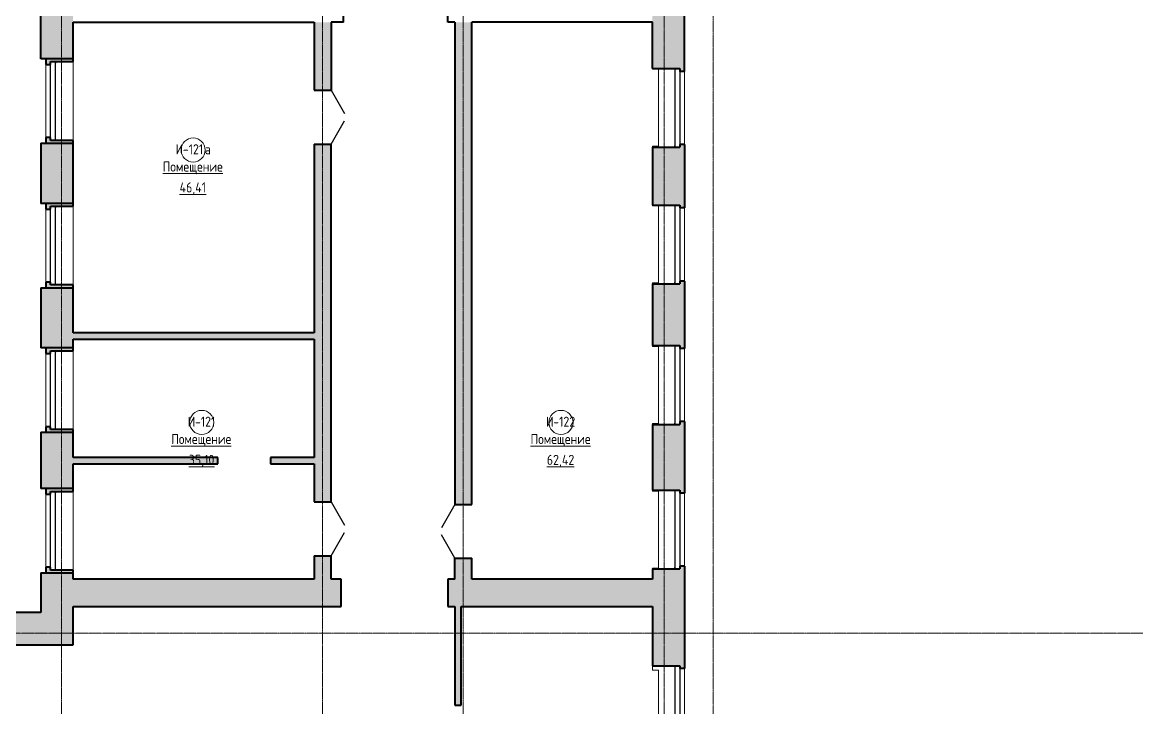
# Model space of a CAD drawing. Header units: millimetres. Extents: x -13853 to 411335, y -23261 to 161252.
# Drawn here: x 257044 to 284781, y 44028 to 61095 of the extents above; entities that cross this region are included whole.
import ezdxf

# ---------------------------------------------------------------- set-up
doc = ezdxf.new("R2010")
doc.units = ezdxf.units.MM
doc.linetypes.add('ADSK_Линия сетки', pattern=[21, 12, -3, 3, -3])
for name, color, linetype, lineweight in [('Двери', 7, 'Continuous', 18), ('Каркас_Импост', 7, 'Continuous', 30), ('Марки помещений', 7, 'Continuous', 18), ('Окна', 7, 'Continuous', 18), ('Оси', 7, 'Continuous', 9), ('Панель', 7, 'Continuous', 30), ('Стены', 7, 'Continuous', 18), ('Стены разрез', 7, 'Continuous', 40)]:
    doc.layers.add(name, color=color, linetype=linetype, lineweight=lineweight)
doc.styles.add('GOST Common_1', font='GOST Common.ttf', dxfattribs={"width": 0.9, "height": 250})

# ---------------------------------------------------------------- blocks, each defined once
blk = doc.blocks.new('AC_Дверь_Двупольная_ДеревяннаяВнутренняя_филенчатая - 1300х2250 _без верхней филенки_-1356800-001_Весь этаж')
at = {"layer": 'Панель'}
for p, q in [((-670, -210), (-90, -545)), ((670, -210), (90, -545))]:
    blk.add_line(p, q, dxfattribs=at)
blk = doc.blocks.new('AC_Дверь_Двупольная_ДеревяннаяВнутренняя_филенчатая - 1300х3000 _с верхней филенкой_-1358584-001_Весь этаж')
at = {"layer": 'Панель'}
for p, q in [((-670, -210), (-90, -545)), ((670, -210), (90, -545))]:
    blk.add_line(p, q, dxfattribs=at)
blk = doc.blocks.new('ИРНИТУ-Окно-ГОСТ23166-99_4_2_Створки - 1920 x 2350-768312-001_Весь этаж')
at = {"layer": 'Каркас_Импост'}
for p, q in [((-1018.1, 220), (941.9, 220)), ((-1018.1, 220), (-1018.1, 100)), ((-1018.1, 220), (-983.1, 220)), ((-1018.1, 100), (941.9, 100)), ((-1018.1, 100), (-983.1, 100)), ((941.9, 220), (906.9, 220)), ((941.9, 100), (906.9, 100)), ((941.9, 220), (941.9, 100))]:
    blk.add_line(p, q, dxfattribs=at)
blk = doc.blocks.new('ИРНИТУ-Окно-ГОСТ23166-99_4_2_Створки - 1920 x 2350-580180-001_Весь этаж')
at = {"layer": 'Каркас_Импост'}
for p, q in [((-1018.1, 280), (941.9, 280)), ((-1018.1, 280), (-1018.1, 160)), ((-1018.1, 280), (-983.1, 280)), ((941.9, 280), (906.9, 280)), ((941.9, 280), (941.9, 160)), ((-1018.1, 160), (941.9, 160)), ((-1018.1, 160), (-983.1, 160)), ((941.9, 160), (906.9, 160))]:
    blk.add_line(p, q, dxfattribs=at)
blk = doc.blocks.new('ИРНИТУ-Окно-ГОСТ23166-99_4_2_Створки - 1920 x 2350-678665-001_Весь этаж')
at = {"layer": 'Каркас_Импост'}
for p, q in [((-1008.1, 280), (931.9, 280)), ((-1008.1, 280), (-1008.1, 160)), ((-1008.1, 280), (-973.1, 280)), ((931.9, 280), (916.9, 280)), ((931.9, 280), (931.9, 160)), ((-1008.1, 160), (931.9, 160)), ((-1008.1, 160), (-973.1, 160)), ((931.9, 160), (896.9, 160))]:
    blk.add_line(p, q, dxfattribs=at)
blk = doc.blocks.new('ADSK_Марка_Помещение - Номер Имя Площадь Площадь проемов-115235-001_Весь этаж')
at = {"layer": 'Марки помещений'}
blk.add_circle((0, 0), 3, dxfattribs=at)

msp = doc.modelspace()

# ---------------------------------------------------------------- hatches: boundary and pattern name
at = {"layer": 'Стены'}
h = msp.add_hatch(color=256, dxfattribs=at)
h.paths.add_polyline_path([(257509, 46395), (258309, 46395), (258309, 47385), (257509, 47385)], flags=0)
h.paths.add_polyline_path([(258309, 49485), (258309, 50885), (257509, 50885), (257509, 49485)], flags=0)
h.paths.add_polyline_path([(257509, 52985), (258309, 52985), (258309, 54485), (257509, 54485), (257509, 54328)], flags=0)
h.paths.add_polyline_path([(258309, 56585), (258309, 58085), (257509, 58085), (257509, 56585)], flags=0)
h.paths.add_polyline_path([(258309, 60185), (258309, 62605), (257509, 62605), (257509, 60185)], flags=0)
h.paths.add_polyline_path([(258309, 123475), (258309, 123713), (257509, 123713), (257509, 123475)], flags=0)
h = msp.add_hatch(color=256, dxfattribs=at)
h.paths.add_polyline_path([(272729, 20295), (273529, 20295), (273529, 22171), (273409, 22171), (273409, 22101), (272729, 22101)], flags=0)
h.paths.add_polyline_path([(273529, 23991), (273529, 26271), (273409, 26271), (273409, 26201), (272729, 26201), (272729, 24061), (273409, 24061), (273409, 23991)], flags=0)
h.paths.add_polyline_path([(273529, 28091), (273529, 29671), (273409, 29671), (273409, 29601), (272729, 29601), (272729, 28161), (273409, 28161), (273409, 28091)], flags=0)
h.paths.add_polyline_path([(273409, 31491), (273529, 31491), (273529, 33153), (273409, 33153), (273409, 33083), (272729, 33083), (272729, 31561), (273409, 31561)], flags=0)
h.paths.add_polyline_path([(273529, 34973), (273529, 36753), (273409, 36753), (273409, 36683), (272729, 36683), (272729, 35043), (273409, 35043), (273409, 34973)], flags=0)
h.paths.add_polyline_path([(273409, 38573), (273529, 38573), (273529, 41263), (273409, 41263), (273409, 41193), (272729, 41193), (272729, 38643), (273409, 38643)], flags=0)
h.paths.add_polyline_path([(273529, 45003), (273529, 47553), (273409, 47553), (273409, 47483), (272729, 47483), (272729, 45073), (273409, 45073), (273409, 45003)], flags=0)
h.paths.add_polyline_path([(273409, 49373), (273529, 49373), (273529, 51153), (273409, 51153), (273409, 51083), (272729, 51083), (272729, 49443), (273409, 49443)], flags=0)
h.paths.add_polyline_path([(273529, 52973), (273529, 54653), (273409, 54653), (273409, 54583), (272729, 54583), (272729, 53043), (273409, 53043), (273409, 52973)], flags=0)
h.paths.add_polyline_path([(273529, 56473), (273529, 58053), (273409, 58053), (273409, 57983), (272729, 57983), (272729, 56543), (273409, 56543), (273409, 56473)], flags=0)
h.paths.add_polyline_path([(273409, 59873), (273529, 59873), (273529, 62605), (272729, 62605), (272729, 59943), (273409, 59943)], flags=0)
h = msp.add_hatch(color=256, dxfattribs=at)
h.paths.add_polyline_path([(264729, 47225), (264729, 47811), (264309, 47811), (264309, 47225)], flags=0)
h.paths.add_polyline_path([(264729, 49151), (264729, 58064), (264309, 58064), (264309, 49151)], flags=0)
h.paths.add_polyline_path([(264309, 59404), (264729, 59404), (264729, 61095), (264309, 61095), (264309, 60545)], flags=0)
h = msp.add_hatch(color=256, dxfattribs=at)
h.paths.add_polyline_path([(268229, 47225), (268229, 47751), (267809, 47751), (267809, 47225)], flags=0)
h.paths.add_polyline_path([(268229, 49091), (268229, 61095), (267809, 61095), (267809, 49091)], flags=0)
h = msp.add_hatch(color=256, dxfattribs=at)
h.paths.add_polyline_path([(258309, 58085), (258309, 58155), (257749, 58155), (257749, 58225), (257629, 58225), (257629, 58085)], flags=0)
h.paths.add_polyline_path([(257629, 60045), (257749, 60045), (257749, 60115), (258309, 60115), (258309, 60185), (257629, 60185)], flags=0)
h = msp.add_hatch(color=256, dxfattribs=at)
h.paths.add_polyline_path([(258309, 54485), (258309, 54555), (257749, 54555), (257749, 54625), (257629, 54625), (257629, 54485)], flags=0)
h.paths.add_polyline_path([(257749, 56445), (257749, 56515), (258309, 56515), (258309, 56585), (257629, 56585), (257629, 56445)], flags=0)
for points in [[(258309, 53201), (264309, 53201), (264309, 53361), (258309, 53361)], [(258309, 50101), (261909, 50101), (261909, 50261), (258309, 50261)], [(264151, 50101), (264309, 50101), (264309, 50261), (263219, 50261), (263219, 50101)], [(258309, 46545), (264982, 46545), (264982, 47225), (258309, 47225)], [(267969, 46545), (272729, 46545), (272729, 47225), (267633, 47225), (267633, 46545), (267809, 46545)]]:
    msp.add_hatch(color=256, dxfattribs=at).paths.add_polyline_path(points, flags=0)
h = msp.add_hatch(color=256, dxfattribs=at)
h.paths.add_polyline_path([(257629, 50885), (258309, 50885), (258309, 50955), (257749, 50955), (257749, 51025), (257629, 51025)], flags=0)
h.paths.add_polyline_path([(257629, 52845), (257749, 52845), (257749, 52915), (258309, 52915), (258309, 52985), (257629, 52985)], flags=0)
h = msp.add_hatch(color=256, dxfattribs=at)
h.paths.add_polyline_path([(258309, 47385), (258309, 47455), (257749, 47455), (257749, 47525), (257629, 47525), (257629, 47385)], flags=0)
h.paths.add_polyline_path([(257629, 49345), (257749, 49345), (257749, 49415), (258309, 49415), (258309, 49485), (257629, 49485)], flags=0)
h = msp.add_hatch(color=256, dxfattribs=at)
h.paths.add_polyline_path([(219805, 45595), (221439, 45595), (221439, 46395), (219805, 46395)], flags=0)
h.paths.add_polyline_path([(223599, 45595), (225399, 45595), (225399, 46395), (223599, 46395)], flags=0)
h.paths.add_polyline_path([(227499, 45595), (229199, 45595), (229199, 46395), (227499, 46395)], flags=0)
h.paths.add_polyline_path([(247701, 45595), (249201, 45595), (249201, 46395), (247701, 46395)], flags=0)
h.paths.add_polyline_path([(251301, 45595), (253099, 45595), (253099, 46395), (251301, 46395)], flags=0)
h.paths.add_polyline_path([(231299, 45595), (233001, 45595), (233001, 46395), (231299, 46395)], flags=0)
h.paths.add_polyline_path([(236487, 45595), (236487, 46155), (236501, 46155), (236501, 46395), (235001, 46395), (235001, 45595)], flags=0)
h.paths.add_polyline_path([(244185, 45595), (245601, 45595), (245601, 46395), (244185, 46395)], flags=0)
h.paths.add_polyline_path([(240647, 45595), (242126, 45595), (242126, 46395), (240626, 46395), (240626, 46155), (240647, 46155)], flags=0)
h.paths.add_polyline_path([(255199, 45595), (258309, 45595), (258309, 46395), (255199, 46395)], flags=0)
h = msp.add_hatch(color=256, dxfattribs=at)
h.paths.add_polyline_path([(267969, 39925), (267969, 43151), (267809, 43151), (267809, 39925)], flags=0)
h.paths.add_polyline_path([(267969, 44091), (267969, 46545), (267809, 46545), (267809, 44091)], flags=0)

# ---------------------------------------------------------------- linework, layer by layer
at = {"layer": 'Оси', "linetype": 'ADSK_Линия сетки'}
for p, q in [((258019, 160434), (258019, -22443)), ((264519, 160434), (264519, -22443)), ((268019, 160434), (268019, -22443)), ((273019, 160434), (273019, -22443)), ((274239, 138255), (274239, -22443)), ((410517, 45885), (-13035, 45885))]:
    msp.add_line(p, q, dxfattribs=at)
at = {"layer": 'Стены'}
for p, q in [((257629, 58225), (257629, 60045)), ((258309, 60115), (258309, 58155)), ((272729, 59928), (272729, 59943)), ((272729, 59928), (272879, 59928)), ((272879, 59928), (272879, 58008)), ((273529, 59873), (273529, 58053)), ((272729, 57983), (272729, 58008)), ((272879, 58008), (272729, 58008)), ((257629, 54625), (257629, 56445)), ((258309, 56515), (258309, 54555)), ((272729, 56528), (272729, 56543)), ((272729, 56528), (272879, 56528)), ((272879, 56528), (272879, 54608)), ((273529, 56473), (273529, 54653)), ((272729, 54583), (272729, 54608)), ((272879, 54608), (272729, 54608)), ((272729, 53023), (272729, 53043)), ((272729, 53023), (272879, 53023)), ((272879, 53023), (272879, 51103)), ((257629, 51025), (257629, 52845)), ((258309, 52915), (258309, 50955)), ((273529, 52973), (273529, 51153)), ((272729, 51083), (272729, 51103)), ((272879, 51103), (272729, 51103)), ((258309, 49415), (258309, 47455)), ((272729, 49423), (272729, 49443)), ((272729, 49423), (272879, 49423)), ((272879, 49423), (272879, 47503)), ((257629, 47525), (257629, 49345)), ((273529, 49373), (273529, 47553)), ((272729, 47483), (272729, 47503)), ((272879, 47503), (272729, 47503)), ((272729, 44963), (272729, 45073)), ((272729, 44963), (272879, 44963)), ((272879, 44963), (272879, 41363)), ((273529, 45003), (273529, 41263))]:
    msp.add_line(p, q, dxfattribs=at)
at = {"layer": 'Стены разрез'}
for p, q in [((257509, 60185), (257509, 64705)), ((265035, 61095), (265035, 62895)), ((267633, 61095), (267633, 62895)), ((273529, 59873), (273529, 62605)), ((258309, 61095), (264309, 61095)), ((258309, 60115), (258309, 61095)), ((264309, 61095), (264309, 59404)), ((264729, 61095), (264729, 59404)), ((265035, 61095), (264729, 61095)), ((267809, 61095), (267633, 61095)), ((267809, 61095), (267809, 49091)), ((268229, 49091), (268229, 61095)), ((272729, 61095), (268229, 61095)), ((272729, 59943), (272729, 61095)), ((258309, 60185), (257509, 60185)), ((257629, 60185), (257629, 60045)), ((257629, 60045), (257749, 60045)), ((257749, 60045), (257749, 60115)), ((257749, 60115), (258309, 60115)), ((272729, 59943), (273409, 59943)), ((273409, 59943), (273409, 59873)), ((273529, 59873), (273409, 59873)), ((264309, 59404), (264729, 59404)), ((257509, 58085), (257509, 56585)), ((257509, 58085), (258309, 58085)), ((257629, 58225), (257629, 58085)), ((257749, 58225), (257629, 58225)), ((257749, 58155), (257749, 58225)), ((258309, 58155), (257749, 58155)), ((258309, 56515), (258309, 58155)), ((264309, 58064), (264309, 53361)), ((264309, 58064), (264729, 58064)), ((264729, 49151), (264729, 58064)), ((272729, 57983), (272729, 56543)), ((272729, 57983), (273409, 57983)), ((273409, 58053), (273409, 57983)), ((273529, 58053), (273409, 58053)), ((273529, 58053), (273529, 56473)), ((258309, 56585), (257509, 56585)), ((257629, 56585), (257629, 56445)), ((257629, 56445), (257749, 56445)), ((257749, 56445), (257749, 56515)), ((257749, 56515), (258309, 56515)), ((272729, 56543), (273409, 56543)), ((273409, 56543), (273409, 56473)), ((273529, 56473), (273409, 56473)), ((273409, 54653), (273409, 54583)), ((273529, 54653), (273409, 54653)), ((273529, 54653), (273529, 52973)), ((257509, 54485), (257509, 52985)), ((257509, 54485), (258309, 54485)), ((257629, 54625), (257629, 54485)), ((257749, 54625), (257629, 54625)), ((257749, 54555), (257749, 54625)), ((258309, 54555), (257749, 54555)), ((258309, 53361), (258309, 54555)), ((272729, 54583), (272729, 53043)), ((272729, 54583), (273409, 54583)), ((264309, 53361), (258309, 53361)), ((258309, 52985), (257509, 52985)), ((257629, 52985), (257629, 52845)), ((258309, 52915), (258309, 53201)), ((258309, 53201), (264309, 53201)), ((264309, 53201), (264309, 50261)), ((272729, 53043), (273409, 53043)), ((273409, 53043), (273409, 52973)), ((257629, 52845), (257749, 52845)), ((257749, 52845), (257749, 52915)), ((257749, 52915), (258309, 52915)), ((273529, 52973), (273409, 52973)), ((272729, 51083), (272729, 49443)), ((272729, 51083), (273409, 51083)), ((273409, 51153), (273409, 51083)), ((273529, 51153), (273409, 51153)), ((273529, 51153), (273529, 49373)), ((257509, 50885), (257509, 49485)), ((257509, 50885), (258309, 50885)), ((257629, 51025), (257629, 50885)), ((257749, 51025), (257629, 51025)), ((257749, 50955), (257749, 51025)), ((258309, 50955), (257749, 50955)), ((258309, 50261), (258309, 50955)), ((261909, 50261), (258309, 50261)), ((261909, 50101), (261909, 50261)), ((264309, 50261), (263219, 50261)), ((263219, 50261), (263219, 50101)), ((258309, 49415), (258309, 50101)), ((258309, 50101), (261909, 50101)), ((263219, 50101), (264309, 50101)), ((264309, 50101), (264309, 49151)), ((258309, 49485), (257509, 49485)), ((257629, 49485), (257629, 49345)), ((257749, 49345), (257749, 49415)), ((257749, 49415), (258309, 49415)), ((272729, 49443), (273409, 49443)), ((273409, 49443), (273409, 49373)), ((257629, 49345), (257749, 49345)), ((264309, 49151), (264729, 49151)), ((273529, 49373), (273409, 49373)), ((267809, 49091), (268229, 49091)), ((264309, 47811), (264309, 47225)), ((264309, 47811), (264729, 47811)), ((264729, 47225), (264729, 47811)), ((267809, 47225), (267809, 47751)), ((267809, 47751), (268229, 47751)), ((268229, 47225), (268229, 47751)), ((257629, 47525), (257629, 47385)), ((257749, 47525), (257629, 47525)), ((257749, 47455), (257749, 47525)), ((258309, 47455), (257749, 47455)), ((258309, 47225), (258309, 47455)), ((272729, 47483), (272729, 47225)), ((272729, 47483), (273409, 47483)), ((273409, 47553), (273409, 47483)), ((273529, 47553), (273409, 47553)), ((273529, 47553), (273529, 45003)), ((257509, 47385), (257509, 46395)), ((257509, 47385), (258309, 47385)), ((264309, 47225), (258309, 47225)), ((264982, 47225), (264729, 47225)), ((264982, 46545), (264982, 47225)), ((267809, 47225), (267633, 47225)), ((267633, 47225), (267633, 46545)), ((272729, 47225), (268229, 47225)), ((257509, 46395), (255199, 46395)), ((258309, 45595), (258309, 46545)), ((258309, 46545), (264982, 46545)), ((267633, 46545), (267809, 46545)), ((267809, 46545), (267809, 44091)), ((267969, 46545), (272729, 46545)), ((267969, 44091), (267969, 46545)), ((272729, 46545), (272729, 45073)), ((255199, 45595), (258309, 45595)), ((272729, 45073), (273409, 45073)), ((273409, 45073), (273409, 45003)), ((273529, 45003), (273409, 45003)), ((267809, 44091), (267969, 44091))]:
    msp.add_line(p, q, dxfattribs=at)

# ---------------------------------------------------------------- block references
at = {"layer": 'Двери'}
for name, p, rotation in [('AC_Дверь_Двупольная_ДеревяннаяВнутренняя_филенчатая - 1300х3000 _с верхней филенкой_-1358584-001_Весь этаж', (264519, 58734), 90.00000000000007), ('AC_Дверь_Двупольная_ДеревяннаяВнутренняя_филенчатая - 1300х3000 _с верхней филенкой_-1358584-001_Весь этаж', (264519, 48481), 90.00000000000007), ('AC_Дверь_Двупольная_ДеревяннаяВнутренняя_филенчатая - 1300х2250 _без верхней филенки_-1356800-001_Весь этаж', (268019, 48421), 270.0000000000001)]:
    msp.add_blockref(name, p, dxfattribs=dict(at, rotation=rotation))
at = {"layer": 'Марки помещений', "xscale": 99.99999999999993, "yscale": 99.99999999999993, "zscale": 99.99999999999993}
for p in [(261296, 57915), (261509, 51132), (270451, 51132)]:
    msp.add_blockref('ADSK_Марка_Помещение - Номер Имя Площадь Площадь проемов-115235-001_Весь этаж', p, dxfattribs=at)
at = {"layer": 'Окна'}
for name, p, rotation in [('ИРНИТУ-Окно-ГОСТ23166-99_4_2_Створки - 1920 x 2350-768312-001_Весь этаж', (257969, 59173), 90), ('ИРНИТУ-Окно-ГОСТ23166-99_4_2_Створки - 1920 x 2350-580180-001_Весь этаж', (273129, 58924), 270.0000000000001), ('ИРНИТУ-Окно-ГОСТ23166-99_4_2_Створки - 1920 x 2350-768312-001_Весь этаж', (257969, 55573), 90), ('ИРНИТУ-Окно-ГОСТ23166-99_4_2_Створки - 1920 x 2350-580180-001_Весь этаж', (273129, 55524), 270.0000000000001), ('ИРНИТУ-Окно-ГОСТ23166-99_4_2_Створки - 1920 x 2350-580180-001_Весь этаж', (273129, 52024), 270.0000000000001), ('ИРНИТУ-Окно-ГОСТ23166-99_4_2_Створки - 1920 x 2350-768312-001_Весь этаж', (257969, 51973), 90), ('ИРНИТУ-Окно-ГОСТ23166-99_4_2_Створки - 1920 x 2350-768312-001_Весь этаж', (257969, 48473), 90), ('ИРНИТУ-Окно-ГОСТ23166-99_4_2_Створки - 1920 x 2350-580180-001_Весь этаж', (273129, 48424), 270.0000000000001), ('ИРНИТУ-Окно-ГОСТ23166-99_4_2_Створки - 1920 x 2350-678665-001_Весь этаж', (273129, 44064), 270.0000000000001)]:
    msp.add_blockref(name, p, dxfattribs=dict(at, rotation=rotation))

# ---------------------------------------------------------------- texts
at = {"layer": 'Марки помещений', "lineweight": 9, "char_height": 250, "attachment_point": 1, "style": 'GOST Common_1'}
for s, insert, width in [('\\fGOST Common|b0|i0|c204|p34|;\\W.9;И', (260860, 58058), 216.46), ('-121', (261039, 58058), 663.8), ('\\fGOST Common|b0|i0|c204|p34|;\\W.9;а', (261586, 58058), 216.46), ('\\LПомещение', (260538, 57627), 1875.95), ('\\L46,41', (260958, 57108), 858.61), ('\\fGOST Common|b0|i0|c204|p34|;\\W.9;И', (261162, 51275), 216.46), ('-121', (261341, 51275), 663.8), ('\\fGOST Common|b0|i0|c204|p34|;\\W.9;И', (270081, 51275), 216.46), ('-122', (270259, 51275), 721.52), ('\\LПомещение', (260751, 50844), 1875.95), ('\\LПомещение', (269694, 50844), 1875.95), ('\\L35,10', (261189, 50325), 815.32), ('\\L62,42', (270099, 50325), 894.68)]:
    msp.add_mtext(s, dxfattribs=dict(at, insert=insert, width=width))

doc.saveas('drawing.dxf')
